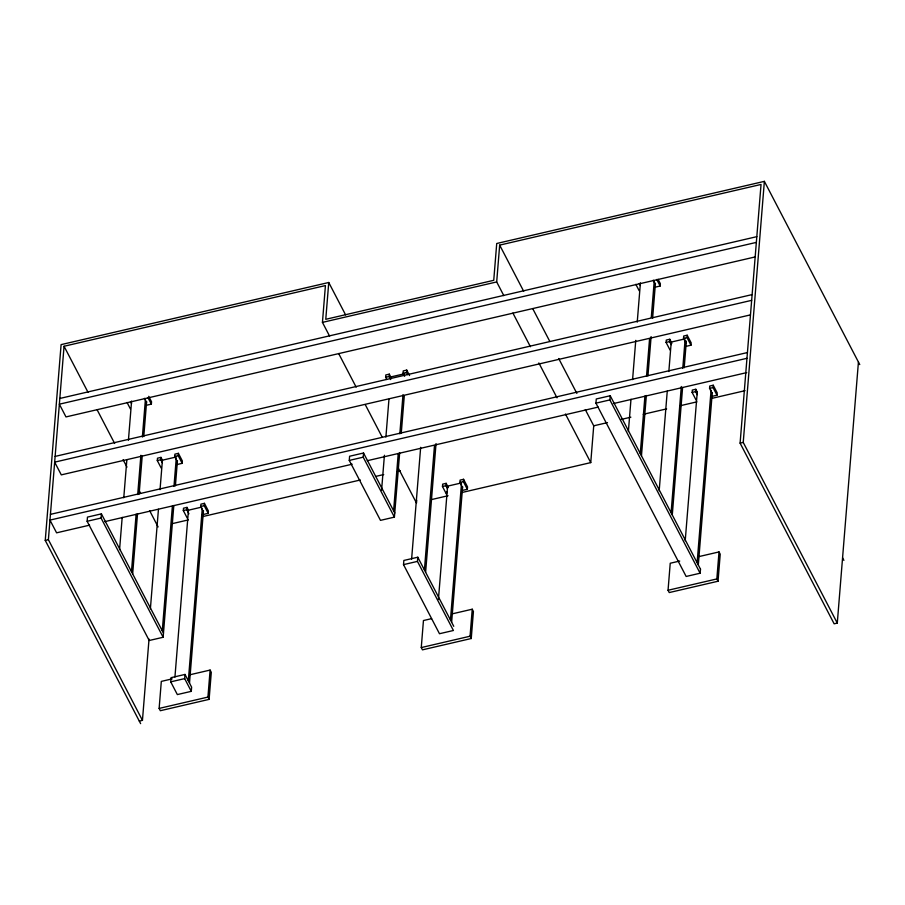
<?xml version="1.0" encoding="UTF-8"?>
<svg xmlns="http://www.w3.org/2000/svg" width="905" height="905" viewBox="0 0 905 905"><rect width="100%" height="100%" fill="white"/><g stroke="black" fill="none" stroke-linecap="round" stroke-linejoin="round"><path stroke-width="1.36" d="M140.626 723.638L45.25 540.409L61.099 344.624L328.753 282.496L345.608 314.895M139.302 721.093L142.447 720.357L48.384 539.674L64.051 346.253L325.427 285.573L322.44 322.384L329.578 336.083M173.805 505.499L163.138 637.267L149.201 640.502L87.129 521.28L87.468 517.106L101.405 513.859L163.477 633.093M163.138 637.267L101.077 518.045L101.405 513.859M119.573 549.618L122.186 517.377M123.77 497.761L126.836 459.921M128.419 440.294L131.598 401.051M131.474 571.609L136.123 514.142M137.707 494.526L140.886 455.283M142.368 437.058L145.422 399.218M132.662 573.894L137.537 513.633M139.132 494.006L142.198 456.165M143.782 436.549L146.621 401.515M146.135 405.338L151.361 404.128L151.554 401.786L148.714 396.322M161.26 468.179L157.289 460.543L157.481 458.19L160.966 457.387L162.549 460.441M162.357 462.783L160.773 459.729L160.966 457.387M150.388 608.793L158.443 509.255M160.038 489.628L162.425 460.181L176.362 456.946M142.447 720.357L149.031 639.066M177.357 461.584L174.71 456.493L174.903 454.152L178.387 453.337L182.357 460.973L182.177 463.326L176.939 464.537M162.278 630.796L172.391 506.019M173.975 486.392L176.249 458.349M175.4 485.872L177.437 460.634M182.177 463.326L178.195 455.69L178.387 453.337M189.779 674.791L210.107 670.073L211.295 672.358L209.112 699.373L160.321 710.708L159.133 708.411L161.316 681.397L172.165 678.874M187.29 518.18L183.319 510.544L183.511 508.203L186.996 507.388L188.579 510.443M170.728 681.85L171.056 677.675L185.005 674.44L191.622 687.167L191.283 691.341L177.346 694.576L170.728 681.85L184.665 678.614L185.005 674.44M188.919 513.814L186.803 509.741L186.996 507.388M174.936 677.031L188.455 510.194L201.125 507.241M203.387 511.597L200.74 506.506L200.933 504.153L204.417 503.338L208.388 510.974L208.207 513.327L201.668 514.843M188.319 680.798L202.279 508.35M189.507 683.094L203.467 510.646M208.207 513.327L204.225 505.691L204.417 503.338M209.112 699.373L207.924 697.088L210.107 670.073M328.753 282.496L325.766 319.307L493.745 280.312L496.721 243.502L764.374 181.362L859.75 364.591M399.659 452.907L394.41 517.128L380.473 520.364L349.262 460.419L349.602 456.244L363.539 453.009L394.795 513.044M394.41 517.128L363.21 457.183L363.539 453.009M386.763 379.489L385.632 377.306L385.813 374.953L389.297 374.15L391.424 378.211M390.7 379.546L389.116 376.491L389.297 374.15M381.582 490.216L384.421 455.26M385.892 437.081L388.946 399.32M404.637 376.31L403.053 373.256L403.245 370.903L406.73 370.1L409.569 375.552M393.607 510.748L398.245 453.416M399.829 433.834L402.997 394.682M401.254 433.337L404.309 395.576M407.669 374.625L406.537 372.453L406.73 370.1M417.793 557.22L417.454 561.394L453.416 630.491L439.479 633.726L403.517 564.63L403.856 560.455L417.793 557.22L453.756 626.317M411.605 559.2L420.667 447.319M416.719 500.329L416.492 503.056L397.691 466.923M424.411 569.946L434.49 445.486M425.61 572.231L436.029 443.586M451.912 613.929L472.24 609.212L473.428 611.509L471.245 638.523L422.454 649.847L421.266 647.561L423.45 620.536L431.583 618.658M446.64 491.788L446.448 494.13L442.477 486.505L442.658 484.152L446.142 483.338L448.269 487.41M447.545 488.745L445.961 485.691L446.142 483.338M438.427 599.415L447.602 486.143L461.539 482.908M462.546 487.546L459.898 482.456L460.091 480.103L463.575 479.299L467.546 486.935L467.353 489.277L462.127 490.499M450.452 619.948L461.426 484.299M451.64 622.244L462.625 486.596M467.353 489.277L463.383 481.641L463.575 479.299M503.825 295.63L496.687 281.93L499.673 245.119L761.037 184.45L740.098 443.133L834.15 623.817L837.283 623.081L858.426 362.045M471.245 638.523L470.057 636.226L472.24 609.212M461.776 492.546L590.75 462.613L593.725 425.803L585.297 409.603M700.21 573.193L686.148 576.462L595.942 403.155L596.271 398.981L610.219 395.745L700.425 569.053M700.549 569.019L700.097 573.227L609.88 399.92L610.219 395.745M628.375 431.493L630.989 399.241M632.584 379.614L635.763 340.359M637.233 322.135L640.412 282.869M640.276 453.484L644.926 396.005M646.521 376.378L649.586 338.527M651.283 317.497L654.236 281.036M641.464 455.781L646.351 395.496M647.935 375.858L651.114 336.603M652.596 318.379L655.435 283.333M654.937 287.224L660.164 286.014L660.356 283.661L658.082 279.306M670.062 350.054L666.091 342.429L666.284 340.076L669.768 339.262L671.883 343.334M671.171 344.669L669.576 341.615L669.768 339.262M659.191 490.68L667.257 391.141M668.84 371.502L671.227 342.067L685.164 338.832M686.171 343.47L683.513 338.38L683.705 336.027L687.189 335.223L691.171 342.859L690.979 345.201L685.752 346.423M671.091 512.683L681.307 386.503M682.777 368.267L685.051 340.235M672.279 514.968L682.608 387.385M684.203 367.758L686.352 341.117M690.979 345.201L686.997 337.565L687.189 335.223M698.694 556.643L719.023 551.926L720.222 554.211L718.027 581.236L669.236 592.56L668.048 590.264L670.232 563.249L679.723 561.043M696.103 400.067L692.121 392.431L692.314 390.078L695.798 389.274L697.393 392.329M697.201 394.671L695.606 391.616L695.798 389.274M685.221 540.681L697.257 392.057M712.201 393.471L709.554 388.381L709.735 386.039L713.219 385.225L717.201 392.861L717.009 395.214L711.783 396.424M697.122 562.684L711.081 390.225M698.309 564.98L712.28 392.521M717.009 395.214L713.038 387.578L713.219 385.225M718.027 581.236L716.839 578.94L719.023 551.926M837.283 623.081L743.231 442.409L764.374 181.362M322.44 322.384L496.687 281.93M59.821 398.46L756.818 236.657M756.354 242.393L59.357 404.196L65.986 416.922L754.725 257.031M385.632 377.306L389.116 376.491M403.053 373.256L406.537 372.453M390.756 376.944L404.705 373.708M55.126 456.403L752.123 294.6M751.659 300.347L54.662 462.15L61.291 474.876L750.03 314.985M157.289 460.543L160.773 459.729M174.71 456.493L178.195 455.69M666.091 342.429L669.576 341.615M683.513 338.38L686.997 337.565M50.442 514.357L747.428 352.554M746.964 358.301L49.967 520.104L56.596 532.83L89.584 525.16M87.129 521.28L101.077 518.045M349.262 460.419L363.21 457.183M595.942 403.155L609.88 399.92M104.709 521.653L352.169 464.208M367.283 460.702L598.239 407.08M613.364 403.573L746.716 372.611M45.25 540.409L48.384 539.674M183.319 510.544L186.803 509.741M200.74 506.506L204.225 505.691M692.121 392.431L695.606 391.616M709.554 388.381L713.038 387.578M171.859 523.735L188.364 519.9M202.132 516.71L360.326 479.989M375.462 476.471L383.709 474.559M397.465 471.358L400.214 470.724M593.725 425.803L607.481 422.612M621.237 419.411L630.864 417.182M643.251 414.309L666.634 408.879M680.39 405.689L696.895 401.854M710.651 398.653L745.053 390.677M442.477 486.505L445.961 485.691M459.898 482.456L463.383 481.641M431.595 499.56L448.054 495.736M740.098 443.133L743.231 442.409M403.517 564.63L417.454 561.394M159.133 708.411L207.924 697.088M421.266 647.561L470.057 636.226M668.048 590.264L716.839 578.94M842.578 557.831L843.901 560.376M656.759 279.464L660.164 286.014M653.229 280.199L655.356 284.272M639.292 283.446L640.355 285.482M635.842 284.328L639.258 290.867M499.673 245.119L523.667 291.229M532.751 308.673L549.618 341.072M558.702 358.516L576.858 393.404M512.909 313.085L530.421 346.728M538.848 362.928L557.016 397.815M565.444 414.015L590.75 462.613M338.662 353.527L356.174 387.17M365.258 404.626L382.114 437.013M147.956 397.589L151.361 404.128M144.427 398.324L146.553 402.397M130.49 401.56L131.553 403.596M127.039 402.442L130.444 408.981M64.051 346.253L88.045 392.351M97.129 409.795L114.641 443.439M123.08 459.638L126.972 467.116M138.646 489.548L140.592 493.282M149.676 510.737L158.103 526.936M184.665 678.614L191.283 691.341"/></g></svg>
